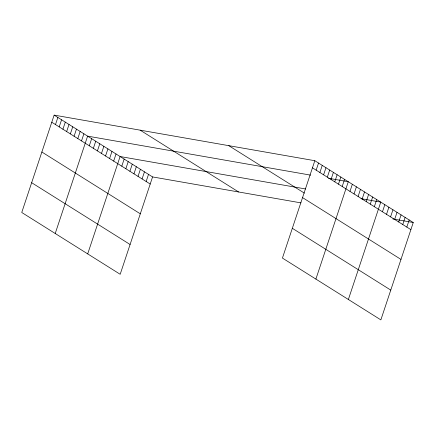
<?xml version="1.0" encoding="UTF-8"?>
<svg xmlns="http://www.w3.org/2000/svg" width="435" height="435" viewBox="0 0 435 435"><rect width="100%" height="100%" fill="white"/><g stroke="black" fill="none" stroke-linecap="round" stroke-linejoin="round"><path stroke-width="0.65" d="M54.141 115.117L21.75 212.481L120.185 274.289L152.576 176.925L54.141 115.117L314.815 160.711L413.25 222.519L380.859 319.883L282.424 258.075L314.815 160.711M55.49 124.562L57.86 117.45M59.209 126.9L61.574 119.788M62.928 129.233L65.293 122.121M66.647 131.571L69.013 124.459M70.367 133.904L72.732 126.792M74.086 136.242L76.451 129.124M77.805 138.575L80.17 131.462M81.524 140.907L83.89 133.795M55.218 233.497L87.609 136.133L310.688 175.147M89.3 145.796L91.671 138.683M93.362 148.346L95.727 141.228M97.424 150.891L99.789 143.778M101.485 153.441L103.851 146.329M105.542 155.991L107.913 148.879M109.604 158.541L111.969 151.429M113.665 161.091L116.031 153.979M87.701 253.893L120.093 156.529L305.577 188.969M121.789 166.192L124.154 159.079M125.845 168.742L128.211 161.63M129.907 171.292L132.273 164.174M133.969 173.837L136.334 166.725M138.031 176.387L140.396 169.275M142.087 178.937L144.458 171.825M146.149 181.487L148.514 174.375M316.163 170.156L318.529 163.043M319.883 172.494L322.248 165.382M323.602 174.826L325.967 167.714M327.321 177.165L329.687 170.052M331.04 179.497L333.406 172.385M334.76 181.835L337.125 174.718M338.479 184.168L340.844 177.056M342.198 186.501L344.563 179.389M315.892 279.091L348.283 181.727L328.528 178.268M349.974 191.389L352.339 184.277M354.036 193.939L356.401 186.822M358.097 196.484L360.463 189.372M362.159 199.034L364.525 191.922M366.216 201.584L368.586 194.472M370.277 204.135L372.643 197.022M374.339 206.685L376.705 199.573M348.375 299.487L380.766 202.123L361.012 198.665M382.457 211.785L384.828 204.673M386.519 214.335L388.885 207.223M390.581 216.886L392.946 209.768M394.643 219.43L397.008 212.318M398.705 221.98L401.07 214.868M402.761 224.531L405.126 217.418M406.823 227.081L409.188 219.969M152.576 176.925L300.966 202.879M392.859 218.952L413.25 222.519M312.444 167.823L410.885 229.631M228.788 145.665L304.386 193.129M302.537 197.604L400.978 259.412M140.162 130.163L238.597 191.971M292.331 228.293L390.766 290.101M51.77 122.23L150.211 184.038M41.863 152.011L140.304 213.819M31.657 182.7L130.098 244.508"/></g></svg>
